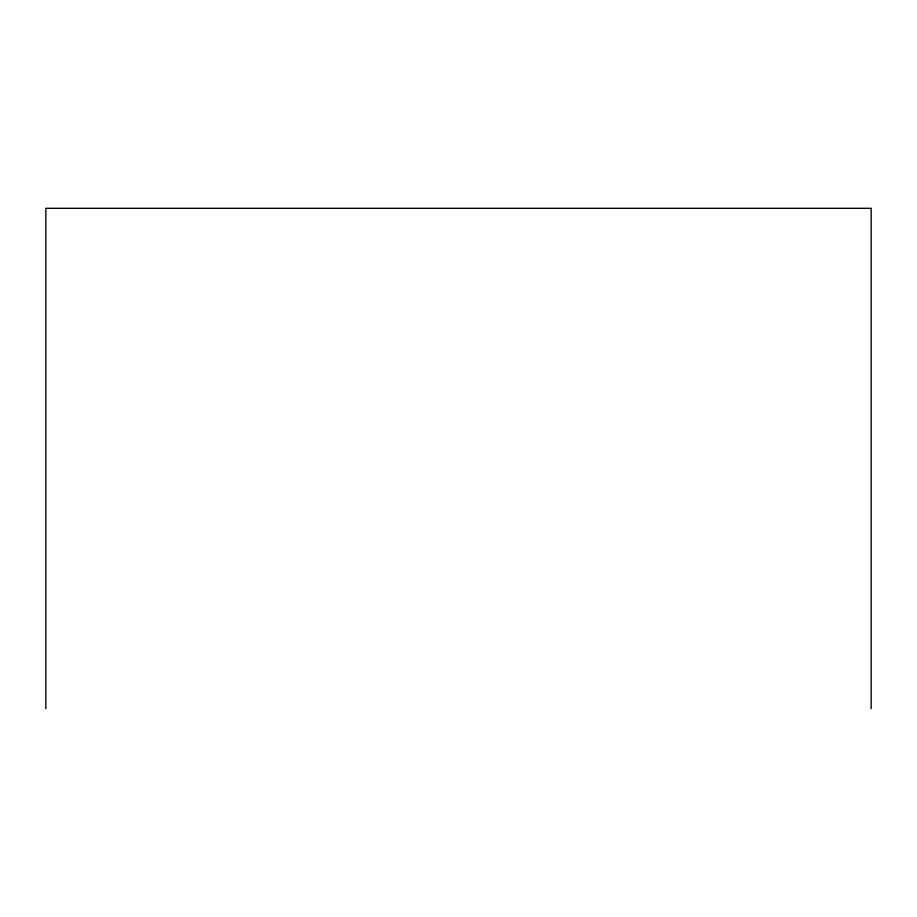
<?xml version="1.0" encoding="UTF-8"?>
<svg xmlns="http://www.w3.org/2000/svg" width="917" height="917" viewBox="0 0 917 917"><rect width="100%" height="100%" fill="white"/><g stroke="black" fill="none" stroke-linecap="round" stroke-linejoin="round"><path stroke-width="1.38" d="M871.15 708.692L871.15 208.308L45.85 208.308L45.85 708.692"/></g></svg>
